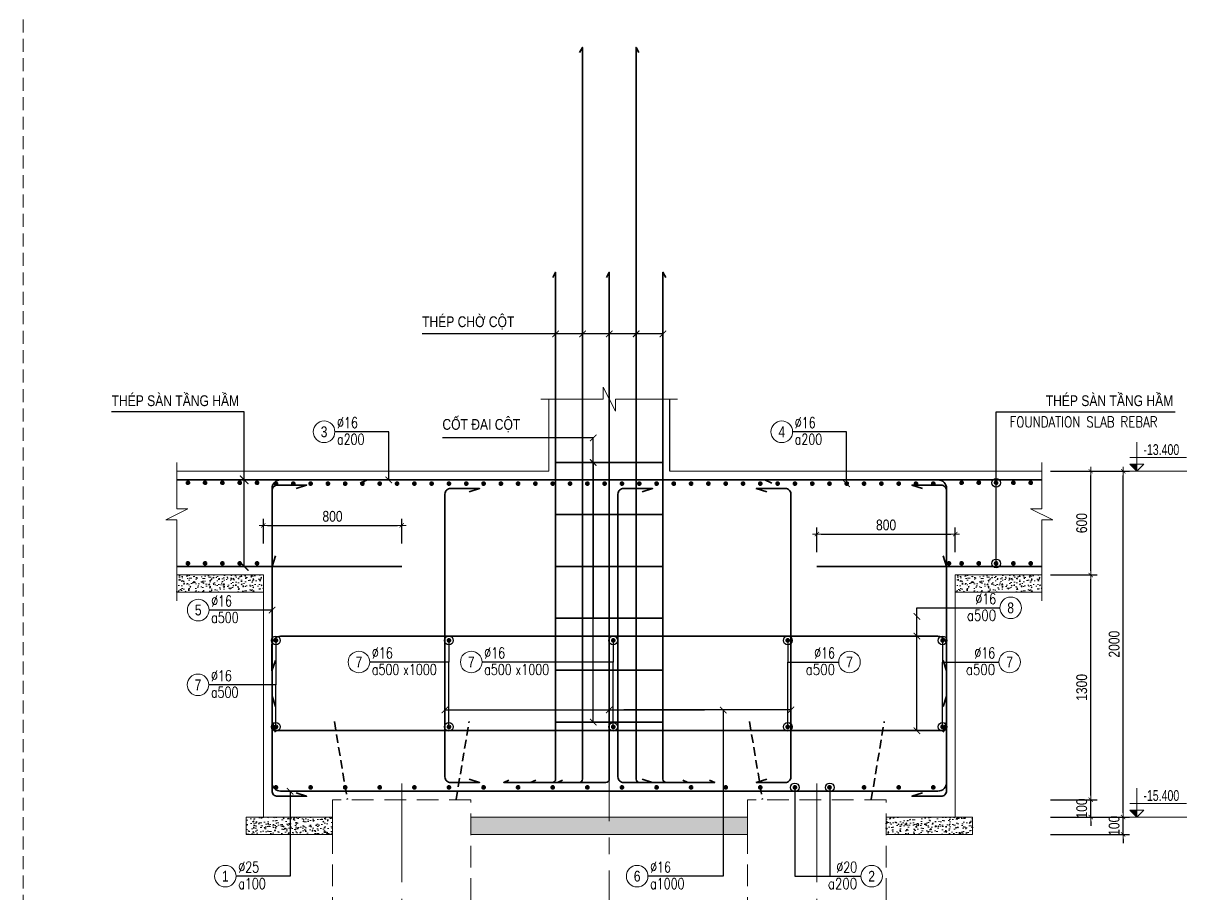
# Model space of a CAD drawing. Header units: millimetres. Extents: x -134772 to 596971, y -129535 to 35703.
# Drawn here: x 11654 to 18380, y 2982 to 8015 of the extents above; entities that cross this region are included whole.
import ezdxf
from ezdxf.enums import TextEntityAlignment as Align

# ---------------------------------------------------------------- set-up
doc = ezdxf.new("R2010")
doc.units = ezdxf.units.MM
doc.header["$MEASUREMENT"] = 0
doc.linetypes.add('CENTER2', pattern=[28.575, 19.05, -3.175, 3.175, -3.175])
doc.linetypes.add('HIDDEN', pattern=[0.375, 0.25, -0.125])
doc.layers.get('Defpoints').update_dxf_attribs({"color": 252})
for name, color, linetype, lineweight in [('KC-COT', 3, 'Continuous', 25), ('KC-TRUC', 5, 'CENTER2', 18), ('NDC_S_AXIS', 5, 'CENTER2', 15), ('NDC_S_BREAK-LINE', 1, 'Continuous', 15), ('NDC_S_CONTINUOUS', 3, 'Continuous', 20), ('NDC_S_DIM', 1, 'Continuous', 9), ('NDC_S_ENG TEXT', 2, 'Continuous', 9), ('NDC_S_ENG TITLE', 3, 'Continuous', 20), ('NDC_S_HATCH MATERIAL', 8, 'Continuous', 13), ('NDC_S_LEADER', 1, 'Continuous', 9), ('NDC_S_REBAR', 4, 'Continuous', 35), ('NDC_S_THIN LINE', 1, 'Continuous', 5), ('NDC_S_VN TEXT', 7, 'Continuous', 9)]:
    doc.layers.add(name, color=color, linetype=linetype, lineweight=lineweight)
doc.styles.add('ARIAL', font='arial.ttf', dxfattribs={"width": 0.8})
doc.styles.add('NDC_ARIAL', font='arial.ttf', dxfattribs={"width": 0.8})
doc.styles.add('NDC_ROMANS', font='romans.shx', dxfattribs={"width": 0.8})
doc.dimstyles.new('NDC_1-25', dxfattribs={"dimscale": 25, "dimtxt": 2.5, "dimasz": 1, "dimexe": 1.5, "dimexo": 0, "dimgap": 0.8, "dimtad": 1, "dimdec": 0, "dimdsep": 46, "dimtxsty": 'NDC_ARIAL', "dimblk": 'DIMMARK', "dimcen": 49999.938995, "dimdle": 1.5, "dimclrd": 1, "dimclre": 1, "dimclrt": 3, "dimadec": 0, "dimazin": 0, "dimtfac": 1, "dimtdec": 0, "dimtix": 1, "dimtmove": 2, "dimatfit": 3, "dimfxl": 1, "dimarcsym": 0})
doc.dimstyles.new('NDC_dim_25', dxfattribs={"dimscale": 25, "dimtxt": 2.5, "dimasz": 1.5, "dimexe": 1.5, "dimexo": 0, "dimgap": 1, "dimtad": 1, "dimdec": 0, "dimzin": 0, "dimdsep": 46, "dimtxsty": 'ARIAL', "dimblk": 'DIMMARK', "dimcen": 0.09, "dimdle": 1.2, "dimclrd": 1, "dimclre": 1, "dimclrt": 3, "dimadec": 0, "dimazin": 0, "dimtfac": 1, "dimtdec": 0, "dimtix": 1, "dimtofl": 0, "dimtmove": 0, "dimatfit": 3, "dimfxl": 3.75, "dimfxlon": 1, "dimtolj": 1, "dimtzin": 0, "dimarcsym": 0})
doc.dimstyles.new('NDC_dim_50', dxfattribs={"dimscale": 50, "dimtxt": 2.5, "dimasz": 1.5, "dimexe": 1.5, "dimexo": 0, "dimgap": 1, "dimtad": 1, "dimdec": 0, "dimzin": 0, "dimdsep": 46, "dimtxsty": 'ARIAL', "dimblk": 'DIMMARK', "dimcen": 0.09, "dimdle": 1.2, "dimclrd": 1, "dimclre": 1, "dimclrt": 3, "dimadec": 0, "dimazin": 0, "dimtfac": 1, "dimtdec": 0, "dimtix": 1, "dimtofl": 0, "dimtmove": 0, "dimatfit": 3, "dimfxl": 6, "dimtolj": 1, "dimtzin": 0, "dimarcsym": 0})

# ---------------------------------------------------------------- blocks, each defined once
blk = doc.blocks.new('*U473')
at = {"layer": 'KC-TRUC', "ltscale": 30}
blk.add_line((0, 193.8), (0, -1004.2), dxfattribs=at)
at = {"layer": 'NDC_S_HATCH MATERIAL', "color": 2, "linetype": 'HIDDEN', "ltscale": 500}
blk.add_lwpolyline([(400, -854.8), (400, 99.3), (-400, 99.3), (-400, -854.8)], dxfattribs=at)
for centre, major_axis, start_param, end_param in [((173.3, -1142.7), (-259.2, 259.2), -1.452433, -0.227584), ((-231.7, -492.4), (-282.6, 282.6), 1.921341, 2.912184), ((215, -379), (361, 361), 3.446929, 4.297833)]:
    blk.add_ellipse(centre, major_axis=major_axis, ratio=1, start_param=start_param, end_param=end_param, dxfattribs=at)
at = {"layer": 'NDC_S_REBAR', "linetype": 'HIDDEN', "ltscale": 200}
for p, q in [((-389.4, 550.9), (-314.3, 100)), ((314.3, 100), (389.4, 550.9))]:
    blk.add_line(p, q, dxfattribs=at)
blk = doc.blocks.new('DIMMARK')
at = {"layer": 'NDC_S_DIM', "color": 1}
blk.add_line((-1.5, 0), (1, 0), dxfattribs=at)
at = {"layer": 'NDC_S_DIM', "color": 2, "const_width": 0.15}
blk.add_lwpolyline([(-0.5, -0.5), (0.5, 0.5)], dxfattribs=at)
blk = doc.blocks.new('*U345')
at = {"layer": 'NDC_S_REBAR', "ltscale": 1500}
blk.add_line((-310, 0), (310, 0), dxfattribs=at)
blk = doc.blocks.new('*U346')
at = {"layer": 'NDC_S_ENG TEXT', "color": 0, "linetype": 'ByBlock', "lineweight": -2, "transparency": 16777216}
for p in [(0, 1500), (0, 1200), (0, 900), (0, 600), (0, 300), (0, 0)]:
    blk.add_blockref('*U345', p, dxfattribs=at)
blk = doc.blocks.new('*D347')
at = {"layer": 'Defpoints', "color": 0, "transparency": 16777216}
for p in [(17592.8, 4825.1), (17824.9, 4825.1), (17592.8, 3525.4)]:
    blk.add_point(p, dxfattribs=at)
at = {"layer": 'NDC_S_DIM', "color": 1, "lineweight": -2, "transparency": 16777216}
for p, q in [((17592.8, 4825.1), (17862.4, 4825.1)), ((17824.9, 3550.4), (17824.9, 4800.1)), ((17592.8, 3525.4), (17862.4, 3525.4))]:
    blk.add_line(p, q, dxfattribs=at)
at = {"layer": 'NDC_S_DIM', "color": 1, "lineweight": -2, "transparency": 16777216, "xscale": 25, "yscale": 25, "zscale": 25}
for p, rotation in [((17824.9, 4825.1), 90), ((17824.9, 3525.4), 270)]:
    blk.add_blockref('DIMMARK', p, dxfattribs=dict(at, rotation=rotation))
at = {"layer": 'NDC_S_DIM', "color": 3, "transparency": 16777216, "insert": (17773, 4175.2), "char_height": 62.5, "attachment_point": 5, "rotation": 90, "style": 'NDC_ARIAL'}
blk.add_mtext('1300', dxfattribs=at)
blk = doc.blocks.new('*D348')
at = {"layer": 'Defpoints', "color": 0, "transparency": 16777216}
for p in [(17592.8, 3525.4), (17824.9, 3525.4), (17592.8, 3425)]:
    blk.add_point(p, dxfattribs=at)
at = {"layer": 'NDC_S_DIM', "color": 1, "lineweight": -2, "transparency": 16777216}
for p, q in [((17824.9, 3550.4), (17824.9, 3575.4)), ((17592.8, 3525.4), (17862.4, 3525.4)), ((17824.9, 3425), (17824.9, 3525.4)), ((17592.8, 3425), (17862.4, 3425)), ((17824.9, 3400), (17824.9, 3375))]:
    blk.add_line(p, q, dxfattribs=at)
at = {"layer": 'NDC_S_DIM', "color": 1, "lineweight": -2, "transparency": 16777216, "xscale": 25, "yscale": 25, "zscale": 25}
for p, rotation in [((17824.9, 3525.4), 270), ((17824.9, 3425), 90)]:
    blk.add_blockref('DIMMARK', p, dxfattribs=dict(at, rotation=rotation))
at = {"layer": 'NDC_S_DIM', "color": 3, "transparency": 16777216, "insert": (17773, 3475.2), "char_height": 62.5, "attachment_point": 5, "rotation": 90, "style": 'NDC_ARIAL'}
blk.add_mtext('100', dxfattribs=at)
blk = doc.blocks.new('*D349')
at = {"layer": 'Defpoints', "color": 0, "transparency": 16777216}
for p in [(17592.8, 5425.1), (18012.4, 5425.1), (17592.8, 3425.1)]:
    blk.add_point(p, dxfattribs=at)
at = {"layer": 'NDC_S_DIM', "color": 1, "lineweight": -2, "transparency": 16777216}
for p, q in [((17592.8, 5425.1), (18049.9, 5425.1)), ((18012.4, 3450.1), (18012.4, 5400.1)), ((17592.8, 3425.1), (18049.9, 3425.1))]:
    blk.add_line(p, q, dxfattribs=at)
at = {"layer": 'NDC_S_DIM', "color": 1, "lineweight": -2, "transparency": 16777216, "xscale": 25, "yscale": 25, "zscale": 25}
for p, rotation in [((18012.4, 5425.1), 90), ((18012.4, 3425.1), 270)]:
    blk.add_blockref('DIMMARK', p, dxfattribs=dict(at, rotation=rotation))
at = {"layer": 'NDC_S_DIM', "color": 3, "transparency": 16777216, "insert": (17960.5, 4425.1), "char_height": 62.5, "attachment_point": 5, "rotation": 90, "style": 'NDC_ARIAL'}
blk.add_mtext('2000', dxfattribs=at)
blk = doc.blocks.new('*D350')
at = {"layer": 'Defpoints', "color": 0, "transparency": 16777216}
for p in [(17592.8, 3425.1), (18012.4, 3425.1), (17592.8, 3325.1)]:
    blk.add_point(p, dxfattribs=at)
at = {"layer": 'NDC_S_DIM', "color": 1, "lineweight": -2, "transparency": 16777216}
for p, q in [((18012.4, 3450.1), (18012.4, 3475.1)), ((17592.8, 3425.1), (18049.9, 3425.1)), ((18012.4, 3325.1), (18012.4, 3425.1)), ((17592.8, 3325.1), (18049.9, 3325.1)), ((18012.4, 3300.1), (18012.4, 3275.1))]:
    blk.add_line(p, q, dxfattribs=at)
at = {"layer": 'NDC_S_DIM', "color": 1, "lineweight": -2, "transparency": 16777216, "xscale": 25, "yscale": 25, "zscale": 25}
for p, rotation in [((18012.4, 3425.1), 270), ((18012.4, 3325.1), 90)]:
    blk.add_blockref('DIMMARK', p, dxfattribs=dict(at, rotation=rotation))
at = {"layer": 'NDC_S_DIM', "color": 3, "transparency": 16777216, "insert": (17960.5, 3375.1), "char_height": 62.5, "attachment_point": 5, "rotation": 90, "style": 'NDC_ARIAL'}
blk.add_mtext('100', dxfattribs=at)
blk = doc.blocks.new('kata_block_THEP')
at = {"layer": 'NDC_S_REBAR', "color": 0}
for p, q in [((-0.5, 0), (0.5, 0)), ((-0.35, 0.35), (0.35, -0.35)), ((0.35, 0.35), (-0.35, -0.35)), ((0, 0.5), (0, -0.5))]:
    blk.add_line(p, q, dxfattribs=at)
at = {"layer": 'NDC_S_REBAR', "color": 0, "const_width": 0.0833}
blk.add_lwpolyline([(-0.5, 0, 1), (0.5, 0, 1), (-0.5, 0, 1)], format="xyb", dxfattribs=at)
blk = doc.blocks.new('*U351')
at = {"layer": 'NDC_S_REBAR', "xscale": 25, "yscale": 25, "zscale": 25}
blk.add_blockref('kata_block_THEP', (0, 0), dxfattribs=at)
blk = doc.blocks.new('*U352')
at = {"layer": 'NDC_S_CONTINUOUS', "color": 0, "linetype": 'ByBlock', "lineweight": -2, "transparency": 16777216}
for p in [(0, 0), (200, 0), (400, 0), (600, 0), (800, 0), (1000, 0), (1200, 0), (1400, 0), (1600, 0), (1800, 0), (2000, 0), (2200, 0), (2400, 0), (2600, 0), (2800, 0), (3000, 0), (3200, 0), (3400, 0), (3600, 0), (3800, 0)]:
    blk.add_blockref('*U351', p, dxfattribs=at)
blk = doc.blocks.new('*U419')
at = {"layer": 'KC-TRUC', "ltscale": 30}
blk.add_line((0, 193.8), (0, -1004.2), dxfattribs=at)
at = {"layer": 'NDC_S_HATCH MATERIAL', "color": 2, "linetype": 'HIDDEN', "ltscale": 500}
blk.add_lwpolyline([(400, -854.8), (400, 99.3), (-400, 99.3), (-400, -854.8)], dxfattribs=at)
for centre, major_axis, start_param, end_param in [((173.3, -1142.7), (-259.2, 259.2), -1.452433, -0.227584), ((-231.6, -492.3), (-282.6, 282.6), 1.921341, 2.912184), ((215, -379), (360.9, 360.9), 3.446929, 4.297833)]:
    blk.add_ellipse(centre, major_axis=major_axis, ratio=1, start_param=start_param, end_param=end_param, dxfattribs=at)
at = {"layer": 'NDC_S_REBAR', "linetype": 'HIDDEN', "ltscale": 200}
for p, q in [((-389.4, 550.9), (-314.3, 100)), ((314.3, 100), (389.4, 550.9))]:
    blk.add_line(p, q, dxfattribs=at)
blk = doc.blocks.new('*U358')
at = {"layer": 'NDC_S_REBAR', "xscale": 25, "yscale": 25, "zscale": 25}
blk.add_blockref('kata_block_THEP', (0, 0), dxfattribs=at)
blk = doc.blocks.new('*U359')
at = {"layer": 'NDC_S_CONTINUOUS', "color": 0, "linetype": 'ByBlock', "lineweight": -2, "transparency": 16777216}
for p in [(0, 0), (100, 0), (200, 0), (300, 0), (400, 0), (500, 0), (600, 0), (700, 0), (800, 0), (900, 0), (1000, 0), (1100, 0), (1200, 0), (1300, 0), (1400, 0), (1500, 0), (1600, 0), (1700, 0), (1800, 0), (1900, 0), (2000, 0), (2100, 0), (2200, 0), (2300, 0), (2400, 0), (2500, 0), (2600, 0), (2700, 0), (2800, 0), (2900, 0), (3000, 0), (3100, 0), (3200, 0), (3300, 0), (3400, 0), (3500, 0), (3600, 0), (3700, 0), (3800, 0)]:
    blk.add_blockref('*U358', p, dxfattribs=at)
blk = doc.blocks.new('*U360')
at = {"layer": 'NDC_S_REBAR', "xscale": 25, "yscale": 25, "zscale": 25}
blk.add_blockref('kata_block_THEP', (0, 0), dxfattribs=at)
blk = doc.blocks.new('*U361')
at = {"layer": 'NDC_S_CONTINUOUS', "color": 0, "linetype": 'ByBlock', "lineweight": -2, "transparency": 16777216}
for p in [(0, 0), (100, 0), (200, 0), (300, 0), (400, 0)]:
    blk.add_blockref('*U360', p, dxfattribs=at)
blk = doc.blocks.new('*U362')
at = {"layer": 'NDC_S_REBAR', "xscale": 25, "yscale": 25, "zscale": 25}
blk.add_blockref('kata_block_THEP', (0, 0), dxfattribs=at)
blk = doc.blocks.new('*U363')
at = {"layer": 'NDC_S_CONTINUOUS', "color": 0, "linetype": 'ByBlock', "lineweight": -2, "transparency": 16777216}
for p in [(0, 0), (100, 0), (200, 0), (300, 0), (400, 0)]:
    blk.add_blockref('*U362', p, dxfattribs=at)
blk = doc.blocks.new('*U364')
at = {"layer": 'NDC_S_REBAR', "xscale": 25, "yscale": 25, "zscale": 25}
blk.add_blockref('kata_block_THEP', (0, 0), dxfattribs=at)
blk = doc.blocks.new('*U365')
at = {"layer": 'NDC_S_CONTINUOUS', "color": 0, "linetype": 'ByBlock', "lineweight": -2, "transparency": 16777216}
for p in [(0, 0), (100, 0), (200, 0), (300, 0), (400, 0)]:
    blk.add_blockref('*U364', p, dxfattribs=at)
blk = doc.blocks.new('*U366')
at = {"layer": 'NDC_S_REBAR', "xscale": 25, "yscale": 25, "zscale": 25}
blk.add_blockref('kata_block_THEP', (0, 0), dxfattribs=at)
blk = doc.blocks.new('*U367')
at = {"layer": 'NDC_S_CONTINUOUS', "color": 0, "linetype": 'ByBlock', "lineweight": -2, "transparency": 16777216}
for p in [(0, 0), (500, 0)]:
    blk.add_blockref('*U366', p, dxfattribs=at)
blk = doc.blocks.new('*U368')
at = {"layer": 'NDC_S_REBAR', "xscale": 25, "yscale": 25, "zscale": 25}
blk.add_blockref('kata_block_THEP', (0, 0), dxfattribs=at)
blk = doc.blocks.new('*U369')
at = {"layer": 'NDC_S_CONTINUOUS', "color": 0, "linetype": 'ByBlock', "lineweight": -2, "transparency": 16777216}
for p in [(0, 0), (500, 0)]:
    blk.add_blockref('*U368', p, dxfattribs=at)
blk = doc.blocks.new('*U372')
at = {"layer": 'NDC_S_REBAR', "xscale": 25, "yscale": 25, "zscale": 25}
blk.add_blockref('kata_block_THEP', (0, 0), dxfattribs=at)
blk = doc.blocks.new('*U373')
at = {"layer": 'NDC_S_CONTINUOUS', "color": 0, "linetype": 'ByBlock', "lineweight": -2, "transparency": 16777216}
for p in [(0, 0), (500, 0)]:
    blk.add_blockref('*U372', p, dxfattribs=at)
blk = doc.blocks.new('*D374')
at = {"layer": 'Defpoints', "color": 0, "transparency": 16777216}
for p in [(17592.8, 5425.1), (17824.9, 5425.1), (17592.8, 4825.1)]:
    blk.add_point(p, dxfattribs=at)
at = {"layer": 'NDC_S_DIM', "color": 1, "lineweight": -2, "transparency": 16777216}
for p, q in [((17592.8, 5425.1), (17862.4, 5425.1)), ((17824.9, 4850.1), (17824.9, 5400.1)), ((17592.8, 4825.1), (17862.4, 4825.1))]:
    blk.add_line(p, q, dxfattribs=at)
at = {"layer": 'NDC_S_DIM', "color": 1, "lineweight": -2, "transparency": 16777216, "xscale": 25, "yscale": 25, "zscale": 25}
for p, rotation in [((17824.9, 5425.1), 90), ((17824.9, 4825.1), 270)]:
    blk.add_blockref('DIMMARK', p, dxfattribs=dict(at, rotation=rotation))
at = {"layer": 'NDC_S_DIM', "color": 3, "transparency": 16777216, "insert": (17773, 5125.1), "char_height": 62.5, "attachment_point": 5, "rotation": 90, "style": 'NDC_ARIAL'}
blk.add_mtext('600', dxfattribs=at)
blk = doc.blocks.new('*U375')
at = {"layer": 'NDC_S_REBAR', "xscale": 25, "yscale": 25, "zscale": 25}
blk.add_blockref('kata_block_THEP', (0, 0), dxfattribs=at)
blk = doc.blocks.new('*U376')
at = {"layer": 'NDC_S_CONTINUOUS', "color": 0, "linetype": 'ByBlock', "lineweight": -2, "transparency": 16777216}
for p in [(0, 0), (500, 0)]:
    blk.add_blockref('*U375', p, dxfattribs=at)
blk = doc.blocks.new('*U11')
blk.add_circle((-2.5, 0), 2.5)
at = {"layer": 'NDC_S_VN TEXT', "color": 3, "style": 'NDC_ROMANS', "width": 0.75}
for tag, p in [('DK1', (0.5, 0.85)), ('KC1', (0.5, -2.97))]:
    blk.add_attdef(tag, p, '', height=2.5, dxfattribs=at)
at = {"layer": 'NDC_S_VN TEXT', "color": 7, "style": 'ARIAL', "width": 0.8}
blk.add_attdef('SH2', text='', height=2.5, dxfattribs=at).set_placement((-2.5, 0), align=Align.MIDDLE)
blk = doc.blocks.new('*U12')
blk.add_circle((2.5, 0), 2.5)
at = {"layer": 'NDC_S_VN TEXT', "color": 3, "style": 'NDC_ROMANS'}
for tag, width, p in [('DK2', 0.75, (-0.85, 0.85)), ('KC2', 0.8, (-0.85, -2.97))]:
    blk.add_attdef(tag, text='', height=2.5, dxfattribs=dict(at, width=width)).set_placement(p, align=Align.RIGHT)
at = {"layer": 'NDC_S_VN TEXT', "color": 7, "style": 'ARIAL', "width": 0.8}
blk.add_attdef('SH3', text='', height=2.5, dxfattribs=at).set_placement((2.5, 0), align=Align.MIDDLE)
blk = doc.blocks.new('*U381')
at = {"layer": 'NDC_S_REBAR', "xscale": 25, "yscale": 25, "zscale": 25}
blk.add_blockref('kata_block_THEP', (0, 0), dxfattribs=at)
blk = doc.blocks.new('*U382')
at = {"layer": 'NDC_S_CONTINUOUS', "color": 0, "linetype": 'ByBlock', "lineweight": -2, "transparency": 16777216}
for p in [(0, 0), (500, 0)]:
    blk.add_blockref('*U381', p, dxfattribs=at)
blk = doc.blocks.new('CD')
blk.add_hatch(color=2).paths.add_polyline_path([(0, 160), (-161, 160), (0, 0)])
at = {"ltscale": 50}
h = blk.add_hatch(dxfattribs=at)
h.set_pattern_fill('ANSI31', color=8, scale=140.625054, style=0)
h.set_pattern_definition([(45, (6e-10, 0), (-315.7, 315.7), [])])
h.paths.add_polyline_path([(0, 160), (0, 0), (161, 160)])
at = {"color": 8, "ltscale": 50}
for p, q in [((-159, 314), (1147, 314)), ((1156, 0), (-164, 0))]:
    blk.add_line(p, q, dxfattribs=at)
for points in [[(0, 669), (0, 0)], [(0, 0), (-161, 160), (0, 160)], [(0, 0), (161, 160), (0, 160)]]:
    blk.add_lwpolyline(points, dxfattribs=at)
at = {"color": 3, "style": 'NDC_ARIAL', "width": 0.7}
blk.add_attdef('COT', (154, 375), '', height=250, dxfattribs=at)
blk = doc.blocks.new('*U344')
at = {"layer": 'NDC_S_REBAR', "xscale": 25, "yscale": 25, "zscale": 25}
blk.add_blockref('kata_block_THEP', (0, 0), dxfattribs=at)
blk = doc.blocks.new('*D1331')
at = {"layer": 'Defpoints', "color": 0, "transparency": 16777216}
for p in [(13841.6, 5112.1), (13041.6, 5006.7), (13841.6, 5006.7)]:
    blk.add_point(p, dxfattribs=at)
at = {"layer": 'NDC_S_DIM', "color": 1, "lineweight": -2, "transparency": 16777216}
for p, q in [((13041.6, 5006.7), (13041.6, 5149.6)), ((13066.6, 5112.1), (13816.6, 5112.1)), ((13841.6, 5006.7), (13841.6, 5149.6))]:
    blk.add_line(p, q, dxfattribs=at)
at = {"layer": 'NDC_S_DIM', "color": 1, "lineweight": -2, "transparency": 16777216, "xscale": 25, "yscale": 25, "zscale": 25, "rotation": 180}
blk.add_blockref('DIMMARK', (13041.6, 5112.1), dxfattribs=at)
at = {"layer": 'NDC_S_DIM', "color": 1, "lineweight": -2, "transparency": 16777216, "xscale": 25, "yscale": 25, "zscale": 25}
blk.add_blockref('DIMMARK', (13841.6, 5112.1), dxfattribs=at)
at = {"layer": 'NDC_S_DIM', "color": 3, "transparency": 16777216, "insert": (13441.6, 5164), "char_height": 62.5, "attachment_point": 5, "style": 'NDC_ARIAL'}
blk.add_mtext('800', dxfattribs=at)
blk = doc.blocks.new('*D1332')
at = {"layer": 'Defpoints', "color": 0, "transparency": 16777216}
for p in [(17041.8, 5062.1), (16241.8, 4956.7), (17041.8, 4956.7)]:
    blk.add_point(p, dxfattribs=at)
at = {"layer": 'NDC_S_DIM', "color": 1, "lineweight": -2, "transparency": 16777216}
for p, q in [((16241.8, 4956.7), (16241.8, 5099.6)), ((16266.8, 5062.1), (17016.8, 5062.1)), ((17041.8, 4956.7), (17041.8, 5099.6))]:
    blk.add_line(p, q, dxfattribs=at)
at = {"layer": 'NDC_S_DIM', "color": 1, "lineweight": -2, "transparency": 16777216, "xscale": 25, "yscale": 25, "zscale": 25, "rotation": 180}
blk.add_blockref('DIMMARK', (16241.8, 5062.1), dxfattribs=at)
at = {"layer": 'NDC_S_DIM', "color": 1, "lineweight": -2, "transparency": 16777216, "xscale": 25, "yscale": 25, "zscale": 25}
blk.add_blockref('DIMMARK', (17041.8, 5062.1), dxfattribs=at)
at = {"layer": 'NDC_S_DIM', "color": 3, "transparency": 16777216, "insert": (16641.8, 5114), "char_height": 62.5, "attachment_point": 5, "style": 'NDC_ARIAL'}
blk.add_mtext('800', dxfattribs=at)

msp = doc.modelspace()

# ---------------------------------------------------------------- hatches: boundary and pattern name
at = {"layer": 'NDC_S_HATCH MATERIAL'}
h = msp.add_hatch(dxfattribs=at)
h.set_pattern_fill('AR-CONC', color=256, scale=8)
h.set_pattern_definition([(50, (2241.56, 31445.2), (57.380815, -5.02017), [6, -66]), (355, (2241.56, 31445.2), (-11.10011, 60.17537), [4.8, -52.8]), (100.45144, (2246.34, 31444.78), (46.28071, 55.1552), [5.09922, -56.09137]), (46.1842, (2241.56, 31461.2), (85.3793, -13.24154), [9, -99]), (96.63564, (2248.675, 31460.1), (74.77296, 77.9295), [7.64883, -84.1371]), (351.18416, (2241.56, 31461.2), (74.77296, 77.9295), [7.2, -79.2]), (21, (2249.56, 31457.2), (47.752564, -32.20951), [6, -66]), (326, (2249.56, 31457.2), (19.46523, 58.012), [4.8, -52.8]), (71.45144, (2253.54, 31454.515), (67.21779, 25.80249), [5.09922, -56.09137]), (37.5, (2241.56, 31445.2), (0.972788, 26.631508), [0, -52.16, 0, -53.6, 0, -53]), (7.5, (2241.56, 31445.2), (21.045563, 31.552937), [0, -30.56, 0, -50.96, 0, -20.2]), (327.5, (2223.72, 31445.2), (42.705795, -1.80439), [0, -20, 0, -62.4, 0, -82.8]), (317.5, (2215.72, 31445.2), (46.654894, 8.0084), [0, -26, 0, -41.44, 0, -58.8])])
h.paths.add_polyline_path([(12541.6, 4825.1), (13041.6, 4825.1), (13041.6, 4725.1), (12541.6, 4725.1)])
h = msp.add_hatch(dxfattribs=at)
h.set_pattern_fill('AR-CONC', color=256, scale=8)
h.set_pattern_definition([(50, (6741.56, 31445.2), (57.380815, -5.02017), [6, -66]), (355, (6741.56, 31445.2), (-11.10011, 60.17537), [4.8, -52.8]), (100.45144, (6746.34, 31444.78), (46.28071, 55.1552), [5.09922, -56.09137]), (46.1842, (6741.56, 31461.2), (85.3793, -13.24154), [9, -99]), (96.63564, (6748.675, 31460.1), (74.77296, 77.9295), [7.64883, -84.1371]), (351.18416, (6741.56, 31461.2), (74.77296, 77.9295), [7.2, -79.2]), (21, (6749.56, 31457.2), (47.752564, -32.20951), [6, -66]), (326, (6749.56, 31457.2), (19.46523, 58.012), [4.8, -52.8]), (71.45144, (6753.54, 31454.515), (67.21779, 25.80249), [5.09922, -56.09137]), (37.5, (6741.56, 31445.2), (0.972788, 26.631508), [0, -52.16, 0, -53.6, 0, -53]), (7.5, (6741.56, 31445.2), (21.045563, 31.552937), [0, -30.56, 0, -50.96, 0, -20.2]), (327.5, (6723.72, 31445.2), (42.705795, -1.80439), [0, -20, 0, -62.4, 0, -82.8]), (317.5, (6715.72, 31445.2), (46.654894, 8.0084), [0, -26, 0, -41.44, 0, -58.8])])
h.paths.add_polyline_path([(17041.6, 4825.1), (17541.6, 4825.1), (17541.6, 4725.1), (17041.6, 4725.1)])
h = msp.add_hatch(dxfattribs=at)
h.set_pattern_fill('AR-CONC', color=256, scale=8)
h.set_pattern_definition([(50, (3841.564, 30045.2), (57.380815, -5.02017), [6, -66]), (355, (3841.564, 30045.2), (-11.10011, 60.17537), [4.8, -52.8]), (100.45144, (3846.346, 30044.78), (46.28071, 55.1552), [5.09922, -56.09137]), (46.1842, (3841.564, 30061.2), (85.3793, -13.24154), [9, -99]), (96.63564, (3848.68, 30060.095), (74.77296, 77.9295), [7.64883, -84.1371]), (351.18416, (3841.56, 30061.2), (74.77296, 77.9295), [7.2, -79.2]), (21, (3849.564, 30057.2), (47.752564, -32.20951), [6, -66]), (326, (3849.564, 30057.2), (19.46523, 58.012), [4.8, -52.8]), (71.45144, (3853.543, 30054.514), (67.21779, 25.80249), [5.09922, -56.09137]), (37.5, (3841.564, 30045.198), (0.972788, 26.631508), [0, -52.16, 0, -53.6, 0, -53]), (7.5, (3841.564, 30045.198), (21.045563, 31.552937), [0, -30.56, 0, -50.96, 0, -20.2]), (327.5, (3823.724, 30045.198), (42.705795, -1.80439), [0, -20, 0, -62.4, 0, -82.8]), (317.5, (3815.724, 30045.2), (46.654894, 8.0084), [0, -26, 0, -41.44, 0, -58.8])])
h.paths.add_polyline_path([(12941.6, 3425.1), (13441.6, 3425.1), (13441.6, 3325.1), (12941.6, 3325.1)])
h = msp.add_hatch(dxfattribs=at)
h.set_pattern_fill('AR-CONC', color=256, scale=8)
h.set_pattern_definition([(50, (5341.543, 30045.25), (57.380815, -5.02017), [6, -66]), (355, (5341.543, 30045.25), (-11.10011, 60.17537), [4.8, -52.8]), (100.45144, (5346.325, 30044.83), (46.28071, 55.1552), [5.09922, -56.09137]), (46.1842, (5341.54, 30061.25), (85.3793, -13.24154), [9, -99]), (96.63564, (5348.66, 30060.15), (74.77296, 77.9295), [7.64883, -84.1371]), (351.18416, (5341.54, 30061.25), (74.77296, 77.9295), [7.2, -79.2]), (21, (5349.543, 30057.25), (47.752564, -32.20951), [6, -66]), (326, (5349.543, 30057.25), (19.46523, 58.012), [4.8, -52.8]), (71.45144, (5353.52, 30054.566), (67.21779, 25.80249), [5.09922, -56.09137]), (37.5, (5341.543, 30045.25), (0.972788, 26.631508), [0, -52.16, 0, -53.6, 0, -53]), (7.5, (5341.543, 30045.25), (21.045563, 31.552937), [0, -30.56, 0, -50.96, 0, -20.2]), (327.5, (5323.703, 30045.25), (42.705795, -1.80439), [0, -20, 0, -62.4, 0, -82.8]), (317.5, (5315.703, 30045.25), (46.654894, 8.0084), [0, -26, 0, -41.44, 0, -58.8])])
h.paths.add_polyline_path([(14241.5, 3425.1), (15841.6, 3425.1), (15841.6, 3325.1), (14241.5, 3325.1)])
h = msp.add_hatch(dxfattribs=at)
h.set_pattern_fill('AR-CONC', color=256, scale=8)
h.set_pattern_definition([(50, (5741.54, 30045.283), (57.380815, -5.02017), [6, -66]), (355, (5741.54, 30045.28), (-11.10011, 60.17537), [4.8, -52.8]), (100.45144, (5746.32, 30044.864), (46.28071, 55.1552), [5.09922, -56.09137]), (46.1842, (5741.54, 30061.28), (85.3793, -13.24154), [9, -99]), (96.63564, (5748.65, 30060.18), (74.77296, 77.92949), [7.64883, -84.1371]), (351.18416, (5741.54, 30061.28), (74.77296, 77.9295), [7.2, -79.2]), (21, (5749.54, 30057.283), (47.752564, -32.20951), [6, -66]), (326, (5749.54, 30057.28), (19.46523, 58.012), [4.8, -52.8]), (71.45144, (5753.52, 30054.6), (67.21779, 25.80249), [5.09922, -56.09137]), (37.5, (5741.538, 30045.283), (0.972788, 26.631508), [0, -52.16, 0, -53.6, 0, -53]), (7.5, (5741.538, 30045.283), (21.045563, 31.552937), [0, -30.56, 0, -50.96, 0, -20.2]), (327.5, (5723.698, 30045.283), (42.705795, -1.80439), [0, -20, 0, -62.4, 0, -82.8]), (317.5, (5715.698, 30045.283), (46.654894, 8.0084), [0, -26, 0, -41.44, 0, -58.8])])
h.paths.add_polyline_path([(16641.5, 3425), (17141.5, 3425.1), (17141.5, 3325.1), (16641.5, 3325)])

# ---------------------------------------------------------------- linework, layer by layer
at = {"layer": 'KC-COT', "ltscale": 4}
msp.add_line((15391.6, 5425.1), (15391.6, 5841.9), dxfattribs=at)
at = {"layer": 'NDC_S_AXIS', "ltscale": 30}
msp.add_lwpolyline([(15041.6, 6545.1), (15041.6, 1983)], dxfattribs=at)
at = {"layer": 'NDC_S_BREAK-LINE'}
for points in [[(14646.6, 5841.9), (15006.6, 5841.9), (15006.6, 5911.9), (15076.6, 5771.9), (15076.6, 5841.9), (15436.6, 5841.9)], [(12541.6, 4675.1), (12541.6, 5143.1), (12477.6, 5143.1), (12605.6, 5207.1), (12541.6, 5207.1), (12541.6, 5475.1)], [(17541.6, 4675.1), (17541.6, 5143.1), (17605.6, 5143.1), (17477.6, 5207.1), (17541.6, 5207.1), (17541.6, 5475.1)]]:
    msp.add_lwpolyline(points, dxfattribs=at)
at = {"layer": 'NDC_S_CONTINUOUS', "ltscale": 4}
for p, q in [((17541.6, 5425.1), (15391.6, 5425.1)), ((12541.6, 4825.1), (13041.6, 4825.1)), ((13041.6, 4825.1), (13041.6, 3425.1)), ((17041.6, 4825.1), (17541.6, 4825.1)), ((17041.6, 3425.1), (17041.6, 4825.1)), ((13041.6, 3425.1), (13441.6, 3425.1)), ((16641.6, 3424.9), (17041.6, 3425.1))]:
    msp.add_line(p, q, dxfattribs=at)
msp.add_lwpolyline([(14241.6, 3425.1), (15841.6, 3425.1)], dxfattribs=at)
at = {"layer": 'NDC_S_HATCH MATERIAL', "linetype": 'HIDDEN', "ltscale": 300}
msp.add_line((11653.7, 425), (11653.7, 14425), dxfattribs=at)
at = {"layer": 'NDC_S_HATCH MATERIAL'}
for points in [[(12541.6, 4825.1), (13041.6, 4825.1), (13041.6, 4725.1), (12541.6, 4725.1)], [(17041.6, 4825.1), (17541.6, 4825.1), (17541.6, 4725.1), (17041.6, 4725.1)], [(12941.6, 3425.1), (13441.6, 3425.1), (13441.6, 3325.1), (12941.6, 3325.1)], [(14241.6, 3425.1), (15841.6, 3425.1), (15841.6, 3325.1), (14241.6, 3325.1)], [(16641.6, 3425), (17141.5, 3425.1), (17141.5, 3325.1), (16641.6, 3325)]]:
    msp.add_lwpolyline(points, close=True, dxfattribs=at)
at = {"layer": 'NDC_S_REBAR', "ltscale": 0.005}
for p, q in [((12541.6, 4875.1), (13841.6, 4875.1)), ((17541.6, 4875.1), (16241.8, 4875.1))]:
    msp.add_line(p, q, dxfattribs=at)
at = {"layer": 'NDC_S_REBAR', "color": 8, "ltscale": 0.005}
for points in [[(14869.8, 7845.3), (14886.6, 7875.1), (14886.6, 3645.4, -0.414214), (14866.6, 3625.4), (14586.6, 3625.4), (14616.6, 3639.1)], [(15213.3, 7845.3), (15196.6, 7875.1), (15196.6, 3645.4, 0.414214), (15216.6, 3625.4), (15496.6, 3625.4), (15466.6, 3639.1)], [(15024.8, 6545.3), (15041.6, 6575.1), (15041.6, 3645.4, -0.414214), (15021.6, 3625.4), (14741.6, 3625.4), (14771.6, 3639.1)], [(15368.3, 6545.3), (15351.6, 6575.1), (15351.6, 3645.4, 0.414214), (15371.6, 3625.4), (15651.6, 3625.4), (15621.6, 3639.1)]]:
    msp.add_lwpolyline(points, format="xyb", dxfattribs=at)
at = {"layer": 'NDC_S_REBAR', "ltscale": 0.005}
for points in [[(12541.6, 5375.1), (13641.6, 5375.1), (13601.9, 5355.5)], [(17541.6, 5375.1), (15941.6, 5375.1), (15981.2, 5355.5)]]:
    msp.add_lwpolyline(points, dxfattribs=at)
for points in [[(13111.7, 4935.1), (13091.7, 4875.1), (13091.7, 5325.1, -0.414214), (13141.7, 5375.1), (16941.6, 5375.1, -0.414214), (16991.6, 5325.1), (16991.6, 4875.1), (16971.6, 4935.1)], [(13231.7, 3565.4), (13291.7, 3545.4), (13123.7, 3545.4, -0.414214), (13091.7, 3577.4), (13091.7, 5313, -0.414214), (13123.7, 5345), (13291.7, 5345), (13231.7, 5325)], [(14231.7, 3645.4), (14291.7, 3625.4), (14123.7, 3625.4, -0.414214), (14091.7, 3657.4), (14091.7, 5293, -0.414214), (14123.7, 5325), (14291.7, 5325), (14231.7, 5305)], [(15231.7, 3645.4), (15291.7, 3625.4), (15123.7, 3625.4, -0.414214), (15091.7, 3657.4), (15091.7, 5293, -0.414214), (15123.7, 5325), (15291.7, 5325), (15231.7, 5305)], [(15951.7, 3645.4), (15891.7, 3625.4), (16059.7, 3625.4, 0.414214), (16091.7, 3657.4), (16091.7, 5293, 0.414214), (16059.7, 5325), (15891.7, 5325), (15951.7, 5305)], [(16851.5, 3565.4), (16791.5, 3545.4), (16959.5, 3545.4, 0.414214), (16991.5, 3577.4), (16991.5, 5313, 0.414214), (16959.5, 5345), (16791.5, 5345), (16851.5, 5325)], [(13111.7, 3915.4), (13091.7, 3975.4), (13091.7, 3625.4, 0.414214), (13141.7, 3575.4), (16941.6, 3575.4, 0.414214), (16991.6, 3625.4), (16991.6, 3975.4), (16971.6, 3915.4)]]:
    msp.add_lwpolyline(points, format="xyb", dxfattribs=at)
at = {"layer": 'NDC_S_REBAR'}
for points in [[(13111.5, 4331.3), (13091.5, 4271.3), (13091.5, 4421.3, -0.414214), (13141.5, 4471.3), (16941.5, 4471.3, -0.414214), (16991.5, 4421.3), (16991.5, 4271.3), (16971.5, 4331.3)], [(13111.7, 4065.1), (13091.7, 4125.1), (13091.7, 3953.1, 0.414214), (13119.7, 3925.1), (16963.7, 3925.1, 0.414214), (16991.7, 3953.1), (16991.7, 4125.1), (16971.7, 4065.1)]]:
    msp.add_lwpolyline(points, format="xyb", dxfattribs=at)

# ---------------------------------------------------------------- block references
for name, p in [('*U419', (13841.6, 3426.3)), ('*U473', (16241.6, 3426.3))]:
    msp.add_blockref(name, p)
at = {"layer": 'NDC_S_CONTINUOUS'}
for name, p in [('*U361', (12605.2, 5358.1)), ('*U352', (13114.7, 3597.1, 0))]:
    msp.add_blockref(name, p, dxfattribs=at)
at = {"layer": 'NDC_S_CONTINUOUS', "xscale": -1}
for name, p, rotation in [('*U359', (13114.7, 5353.4, 0), 180), ('*U367', (13114.7, 3947.1, 0), 270), ('*U369', (14114.7, 3947.1, 0), 270), ('*U382', (15064.6, 3947.1, 0), 270)]:
    msp.add_blockref(name, p, dxfattribs=dict(at, rotation=rotation))
msp.add_blockref('*U365', (17478, 5358.1), dxfattribs=at)
at = {"layer": 'NDC_S_CONTINUOUS', "color": 0, "linetype": 'ByBlock', "lineweight": -2, "extrusion": (0, 0, -1), "zscale": -1, "rotation": 180}
for p in [(-12605.2, 4892.2), (-12705.2, 4892.2), (-12805.2, 4892.2), (-12905.2, 4892.2), (-13005.2, 4892.2), (-17005.2, 4892.2)]:
    msp.add_blockref('*U344', p, dxfattribs=at)
at = {"layer": 'NDC_S_CONTINUOUS'}
for name, p, rotation in [('*U363', (17478, 4892.2), 180), ('*U376', (16073.1, 3947.1, 0), 90.00000000000001), ('*U373', (16968.5, 3947.1, 0), 90.00000000000001)]:
    msp.add_blockref(name, p, dxfattribs=dict(at, rotation=rotation))
at = {"layer": 'NDC_S_DIM', "ltscale": 0.005, "xscale": 25, "yscale": 25, "zscale": 25}
for name, p, values in [('*U11', (13455.2, 5653), {'SH2': '3', 'DK1': '%%c16', 'KC1': 'a200'}), ('*U11', (16101.4, 5653), {'SH2': '4', 'DK1': '%%c16', 'KC1': 'a200'}), ('*U11', (12727.6, 4622.1), {'SH2': '5', 'DK1': '%%c16', 'KC1': 'a500'}), ('*U11', (13656.8, 4321.9, 0), {'SH2': '7', 'DK1': '%%c16', 'KC1': 'a500'}), ('*U11', (14306.2, 4321.9, 0), {'SH2': '7', 'DK1': '%%c16', 'KC1': 'a500'}), ('*U11', (12726.3, 4190.1, 0), {'SH2': '7', 'DK1': '%%c16', 'KC1': 'a500'}), ('*U11', (12884.3, 3083.7), {'SH2': '1', 'DK1': '%%c25', 'KC1': 'a100'}), ('*U11', (15265.2, 3083.7), {'SH2': '6', 'DK1': '%%c16', 'KC1': 'a1000'}), ('*U12', (16495.9, 3083.7, 0), {'SH3': '2', 'DK2': '%%c20', 'KC2': 'a200'})]:
    msp.add_blockref(name, p, dxfattribs=at).add_auto_attribs(values)
at = {"layer": 'NDC_S_DIM', "xscale": 0.25, "yscale": 0.25, "zscale": 0.25}
for p, values in [((18090.9, 5425.1), {'COT': '-13.400'}), ((18090.9, 3425.1), {'COT': '-15.400'})]:
    msp.add_blockref('CD', p, dxfattribs=at).add_auto_attribs(values)
at = {"layer": 'NDC_S_ENG TEXT', "extrusion": (0, 0, -1), "zscale": -1, "rotation": 180}
msp.add_blockref('*U346', (-15041.6, 5475.1), dxfattribs=at)
at = {"layer": 'NDC_S_REBAR', "xscale": 16, "yscale": 16, "zscale": 16}
msp.add_blockref('kata_block_THEP', (13114.7, 4447.1, 0), dxfattribs=at)
at = {"layer": 'NDC_S_THIN LINE', "xscale": 25, "yscale": 25, "zscale": 25}
for p, values in [((17299.5, 4635.1, 0), {'SH3': '8', 'DK2': '%%c16', 'KC2': 'a500'}), ((16367.9, 4321.9, 0), {'SH3': '7', 'DK2': '%%c16', 'KC2': 'a500'}), ((17293.7, 4321.9, 0), {'SH3': '7', 'DK2': '%%c16', 'KC2': 'a500'})]:
    msp.add_blockref('*U12', p, dxfattribs=at).add_auto_attribs(values)

# ---------------------------------------------------------------- texts
at = {"layer": 'NDC_S_VN TEXT', "color": 3, "style": 'NDC_ROMANS', "width": 0.75}
for p in [(13849.2, 4247.6, 0), (14499.2, 4247.6, 0)]:
    msp.add_text('x1000', height=62.5, dxfattribs=at).set_placement(p)
at = {"layer": 'NDC_S_VN TEXT', "char_height": 62.5, "style": 'NDC_ARIAL', "bg_fill": 3, "box_fill_scale": 1.2, "bg_fill_color": 256, "bg_fill_transparency": 0}
for insert, attachment_point, rotation in [((12164.3, 5832.3), 4, 360), ((18302.1, 5832.3), 6, 0)]:
    msp.add_mtext('THÉP SÀN TẦNG HẦM', dxfattribs=dict(at, insert=insert, attachment_point=attachment_point, rotation=rotation))

# ---------------------------------------------------------------- dimensions: what is measured, and where the dimension line sits
at = {"layer": 'NDC_S_DIM'}
for base, p1, p2, picture, middle in [((18012.4, 5425.1), (17592.8, 3425.1), (17592.8, 5425.1), '*D349', (17960.5, 4425.1)), ((17824.9, 5425.1), (17592.8, 4825.1), (17592.8, 5425.1), '*D374', (17773, 5125.1)), ((17824.9, 4825.1), (17592.8, 3525.4), (17592.8, 4825.1), '*D347', (17773, 4175.2)), ((17824.9, 3525.4), (17592.8, 3425), (17592.8, 3525.4), '*D348', (17773, 3475.2)), ((18012.4, 3425.1), (17592.8, 3325.1), (17592.8, 3425.1), '*D350', (17960.5, 3375.1))]:
    dim = msp.add_linear_dim(base=base, p1=p1, p2=p2, angle=90, dimstyle='NDC_1-25', dxfattribs=at)
    dim.commit()
    dim.dimension.update_dxf_attribs({"geometry": picture, "text_midpoint": middle})
for base, p1, p2, picture, middle in [((13841.6, 5112.1), (13041.6, 5006.7), (13841.6, 5006.7), '*D1331', (13441.6, 5164)), ((17041.8, 5062.1), (16241.8, 4956.7), (17041.8, 4956.7), '*D1332', (16641.8, 5114))]:
    dim = msp.add_linear_dim(base=base, p1=p1, p2=p2, dimstyle='NDC_1-25', dxfattribs=at)
    dim.commit()
    dim.dimension.update_dxf_attribs({"geometry": picture, "text_midpoint": middle})

# ---------------------------------------------------------------- leaders
at = {"layer": 'NDC_S_CONTINUOUS', "ltscale": 0.005}
msp.add_leader([(13091.7, 4622.1), (12727.6, 4622.1)], dimstyle='NDC_dim_25', override={"dimgap": 1, "dimtad": 0, "dimldrblk": 'ARCHTICK'}, dxfattribs=at)
at = {"layer": 'NDC_S_LEADER', "ltscale": 0.005}
for points in [[(15196.6, 6219.1), (13960.1, 6219.1)], [(15041.6, 6219.1), (13960.1, 6219.1)], [(14886.6, 6219.1), (13960.1, 6219.1)], [(14731.6, 6219.1), (13960.1, 6219.1)], [(15351.6, 6219.1), (13960.1, 6219.1)], [(13767, 5375.1), (13767, 5653), (13455.2, 5653)], [(16413.1, 5352.4), (16413.1, 5653), (16101.4, 5653)], [(14948.9, 5618), (14077.7, 5618)], [(14948.9, 5475.1), (14948.9, 5618)], [(14948.9, 5475.1), (14948.9, 4575.1)], [(14948.9, 3975.1), (14948.9, 5475.1)], [(16819.9, 3925.1), (16819.9, 4635.1), (17299.5, 4635.1)], [(16819.9, 4471.3), (16819.9, 4635.1), (17299.5, 4635.1)], [(16819.9, 4586.1), (16819.9, 4635.1), (17299.5, 4635.1)], [(14091.7, 4044.7), (15041.6, 4044.7)], [(15041.6, 4044.7), (15591.7, 4044.7)], [(16091.7, 4044.7), (15126.2, 4044.7)], [(15700.4, 4044.7), (15700.4, 3083.7), (15265.2, 3083.7)], [(13196.1, 3575.4), (13196.1, 3083.7), (12884.3, 3083.7)]]:
    msp.add_leader(points, dimstyle='NDC_1-25', override={"dimasz": 1.5, "dimldrblk": 'ARCHTICK'}, dxfattribs=at)
at = {"layer": 'NDC_S_LEADER'}
for points in [[(13114.7, 4447.1, 0), (13114.7, 4190.1, 0), (12726.3, 4190.1, 0)], [(14114.7, 4447.1, 0), (14114.7, 4321.9, 0), (13656.8, 4321.9, 0)], [(15064.6, 4447.1, 0), (15064.6, 4321.9, 0), (14739.2, 4321.9, 0)], [(16073.1, 4447.1, 0), (16073, 4321.9, 0), (16367.9, 4321.9, 0)], [(16968.5, 4447.1, 0), (16968.3, 4321.9, 0), (17293.7, 4321.9, 0)], [(14114.7, 3947.1, 0), (14114.7, 4321.9, 0), (13656.8, 4321.9, 0)], [(15064.6, 3947.1, 0), (15064.6, 4321.9, 0), (14306.2, 4321.9, 0)], [(16073, 3947.1, 0), (16073, 4321.9, 0), (16367.9, 4321.9, 0)], [(16968.3, 3947.1, 0), (16968.3, 4321.9, 0), (17293.7, 4321.9, 0)], [(13114.7, 3947.1, 0), (13114.7, 4190.1, 0), (12726.3, 4190.1, 0)], [(16114.7, 3597.1, 0), (16114.7, 3083.7, 0), (16495.9, 3083.7, 0)], [(16316.8, 3597.1, 0), (16316.8, 3083.7, 0), (16495.9, 3083.7, 0)]]:
    msp.add_leader(points, dimstyle='NDC_1-25', override={"dimasz": 2, "dimldrblk": 'DotBlank'}, dxfattribs=at)

# ---------------------------------------------------------------- next in the draw order: texts
at = {"layer": 'NDC_S_VN TEXT', "char_height": 62.5, "attachment_point": 4, "rotation": 360, "style": 'NDC_ARIAL', "bg_fill": 3, "box_fill_scale": 1.2, "bg_fill_color": 256, "bg_fill_transparency": 0}
for s, insert in [('THÉP CHỜ CỘT', (13959.3, 6282.5)), ('CỐT ĐAI CỘT', (14076.9, 5688.9))]:
    msp.add_mtext(s, dxfattribs=dict(at, insert=insert))

# ---------------------------------------------------------------- next in the draw order: leaders
at = {"layer": 'NDC_S_LEADER', "ltscale": 0.005}
for points in [[(12930.6, 5375.1), (12930.6, 5768.9), (12163.5, 5768.9)], [(12930.6, 4875.1), (12930.6, 5768.9), (12163.5, 5768.9)]]:
    msp.add_leader(points, dimstyle='NDC_dim_50', override={"dimasz": 1, "dimldrblk": 'ARCHTICK'}, dxfattribs=at)
at = {"layer": 'NDC_S_LEADER'}
for points in [[(17278, 5357.9), (17278, 5768.9), (18313.6, 5768.9)], [(17278, 4892.2), (17278, 5768.9), (18313.6, 5768.9)]]:
    msp.add_leader(points, dimstyle='NDC_1-25', override={"dimasz": 2, "dimldrblk": 'DotBlank'}, dxfattribs=at)

# ---------------------------------------------------------------- next in the draw order: linework, layer by layer
at = {"layer": 'NDC_S_CONTINUOUS', "ltscale": 4}
msp.add_lwpolyline([(14691.6, 5841.9), (14691.6, 5425.1), (12541.6, 5425.1)], dxfattribs=at)
at = {"layer": 'NDC_S_REBAR', "color": 8, "ltscale": 0.005}
msp.add_lwpolyline([(14714.8, 6545.3), (14731.6, 6575.1), (14731.6, 3645.4, -0.414214), (14711.6, 3625.4), (14431.6, 3625.4), (14461.6, 3639.1)], format="xyb", dxfattribs=at)

# ---------------------------------------------------------------- next in the draw order: texts
at = {"layer": 'NDC_S_ENG TITLE', "insert": (17356, 5710.2), "char_height": 62.5, "attachment_point": 4, "rotation": 360, "style": 'NDC_ROMANS', "bg_fill": 3, "box_fill_scale": 1.2, "bg_fill_color": 256, "bg_fill_transparency": 0}
msp.add_mtext('FOUNDATION SLAB REBAR', dxfattribs=at)

doc.saveas('drawing.dxf')
